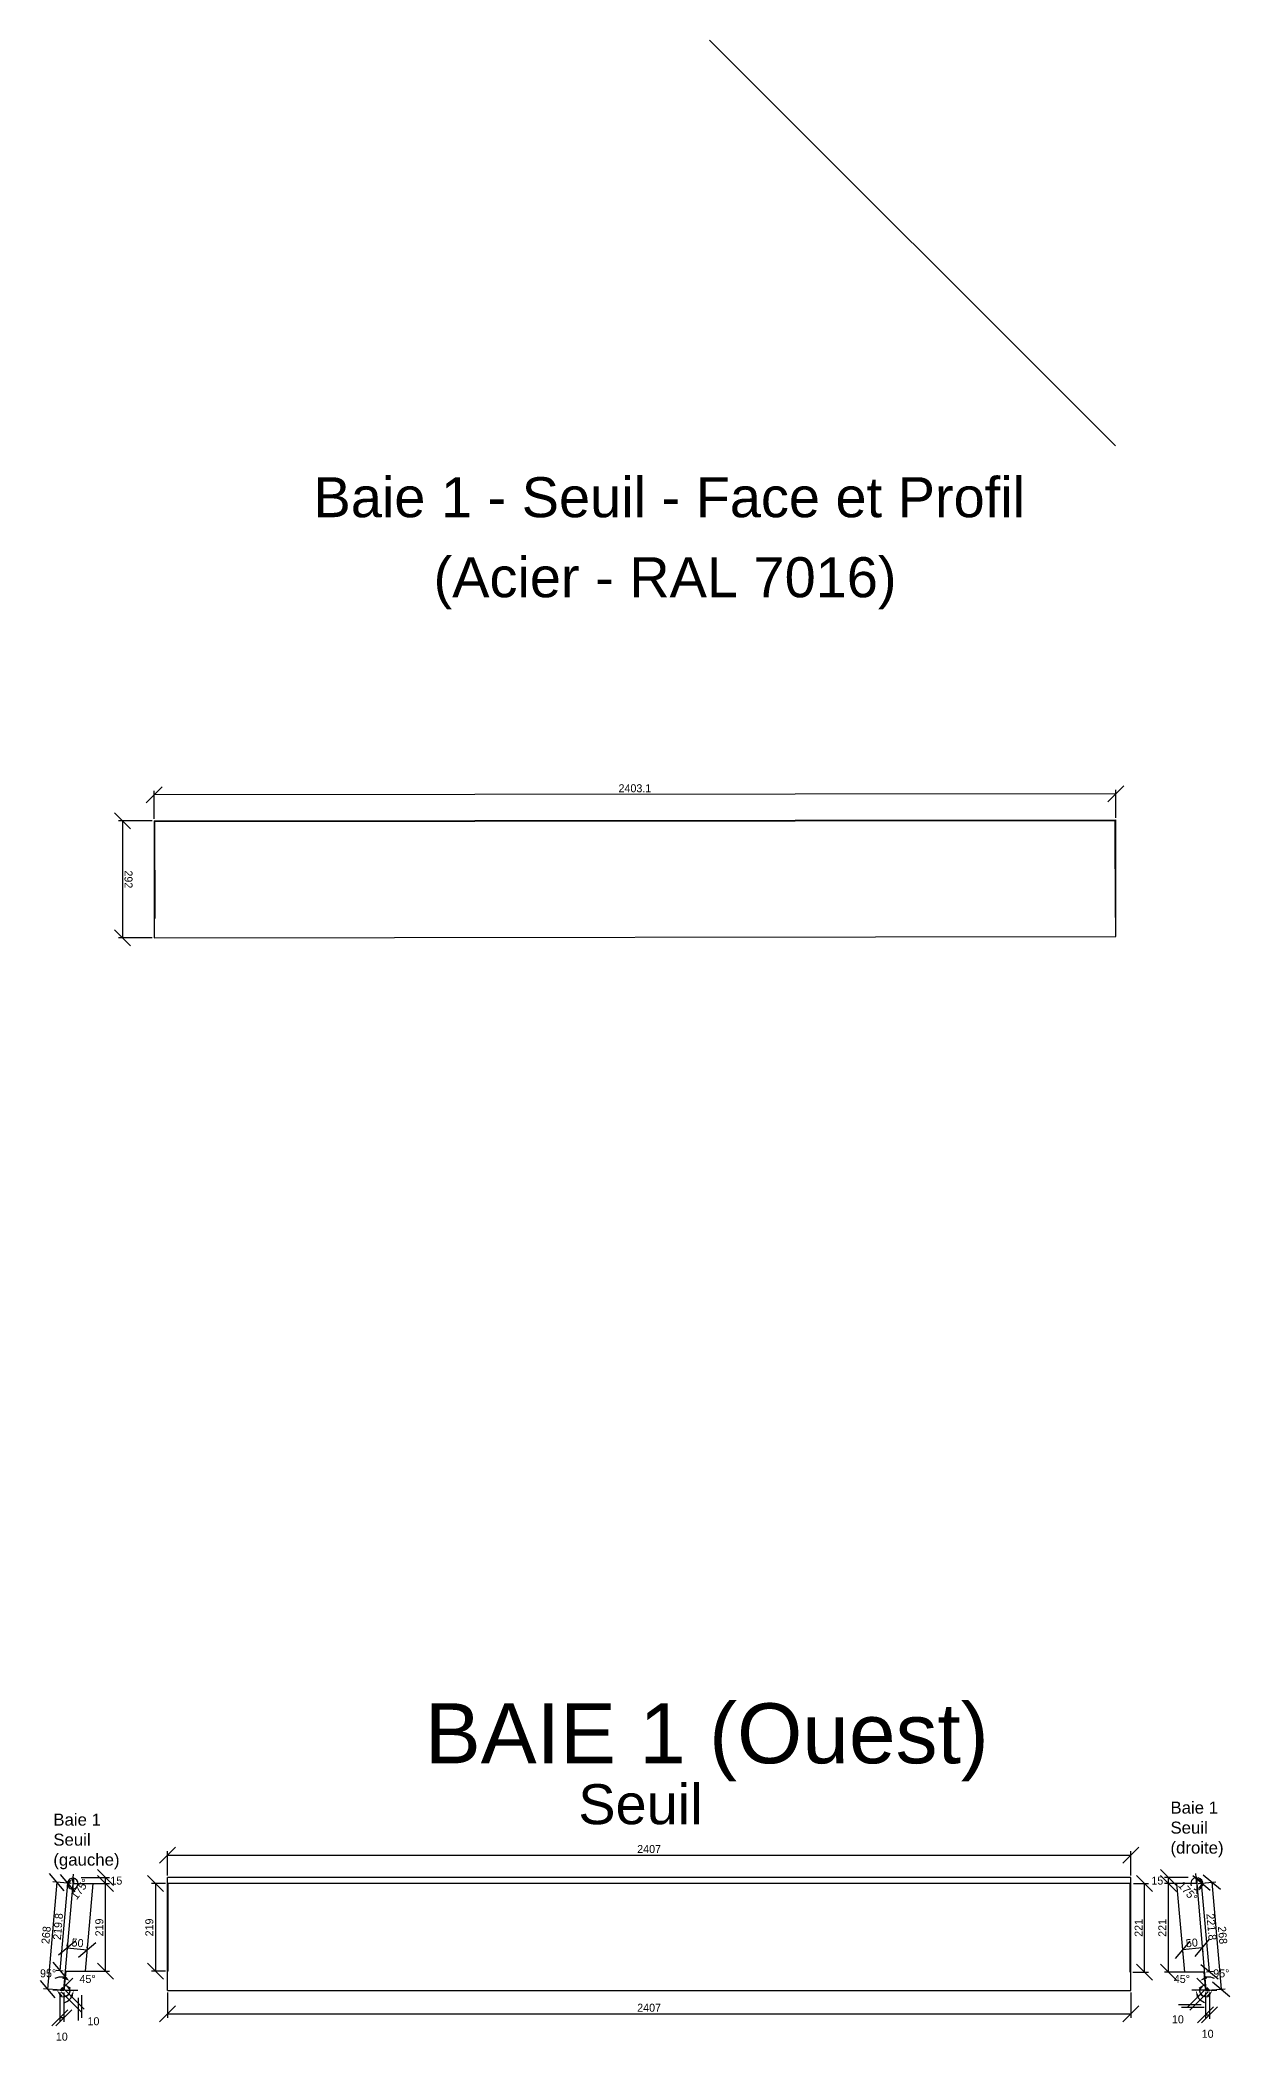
# Model space of a CAD drawing. Header units: millimetres. Extents: x -676 to 20580, y -6551 to 5193.
# Drawn here: x -283 to 2690, y 189 to 5193 of the extents above; entities that cross this region are included whole.
import ezdxf

# ---------------------------------------------------------------- set-up
doc = ezdxf.new("R2010")
doc.units = ezdxf.units.MM
doc.layers.get('0').update_dxf_attribs({"lineweight": 25, "true_color": 0xffffff})
doc.layers.get('Defpoints').update_dxf_attribs({"true_color": 0xffffff})
for name, color, linetype, lineweight, true_color in [('0 ... Seuil', 178, 'Continuous', 25, 0x000000), ('0 ... Seuil ... Rectangle', 5, 'Continuous', 25, 0x0000ff), ('0 ... Seuil ... Rectangle ... Cotes Angles', 4, 'Continuous', 25, 0x00ffff), ('Cotes', 4, 'Continuous', 25, 0x00ffff)]:
    doc.layers.add(name, color=color, linetype=linetype, lineweight=lineweight, true_color=true_color)
doc.styles.add('QCADDimTextStyle', font='txt')
doc.styles.add('textstyle11', font='')
doc.styles.add('textstyle22', font='')
doc.styles.add('textstyle23', font='')
doc.styles.add('textstyle24', font='')
doc.styles.add('textstyle27', font='')
doc.styles.add('textstyle28', font='')
doc.styles.get('textstyle11').set_extended_font_data('Liberation Sans')
doc.styles.get('textstyle22').set_extended_font_data('Liberation Sans')
doc.styles.get('textstyle23').set_extended_font_data('Liberation Sans')
doc.styles.get('textstyle24').set_extended_font_data('Liberation Sans')
doc.styles.get('textstyle27').set_extended_font_data('Liberation Sans')
doc.styles.get('textstyle28').set_extended_font_data('Liberation Sans')
doc.dimstyles.new('QCADDimStyle', dxfattribs={"dimtxt": 20, "dimasz": 20, "dimexe": 10, "dimexo": 5, "dimgap": 5, "dimtad": 1, "dimtoh": 1, "dimdec": 4, "dimzin": 0, "dimdsep": 46, "dimtxsty": 'QCADDimTextStyle', "dimcen": 0.09, "dimadec": 0, "dimazin": 0, "dimtfac": 1, "dimtdec": 4, "dimtofl": 0, "dimtmove": 0, "dimatfit": 3, "dimfxl": 1, "dimtolj": 1, "dimtzin": 0, "dimarcsym": 0})

# ---------------------------------------------------------------- blocks, each defined once
blk = doc.blocks.new('SeuilBaie1_VueDessus')
at = {"layer": '0 ... Seuil'}
for p, q in [((2402, 0), (-5, 0)), ((-5, -282), (-5, 0)), ((2402, -282), (2402, 0)), ((2402, -15), (-5, -15)), ((-3.5, -234), (-3.5, -15)), ((2400.5, -236), (2400.5, -15)), ((-3.5, -234), (-5, -234)), ((2400.5, -236), (2402, -236)), ((-5, -282), (2402, -282))]:
    blk.add_line(p, q, dxfattribs=at)
blk = doc.blocks.new('SeuilBaie1_VueCoupeEst')
at = {"layer": '0 ... Seuil'}
for p, q in [((1, 0), (-0.5, 0)), ((1, -14.9), (-49.2, -14.9)), ((-49.2, -14.9), (-29.9, -236)), ((-0.5, 0), (-0.5, -14.9)), ((1, 0), (1, -15)), ((1, -14.9), (24.2, -280.5)), ((20.3, -236), (-29.9, -236)), ((18.8, -236), (22.9, -282)), ((22.9, -282), (33.4, -282)), ((24.2, -280.5), (29.7, -280.5)), ((25.2, -276), (26.3, -274.9)), ((25.2, -276), (29.7, -280.5)), ((26.3, -274.9), (33.4, -282))]:
    blk.add_line(p, q, dxfattribs=at)
blk = doc.blocks.new('*D12')
at = {"layer": 'Cotes', "color": 0, "lineweight": -2}
for p, q in [((2555.8, 580), (2515.8, 620)), ((2515.8, 605), (2555.8, 565)), ((2585.6, 600), (2525.8, 600)), ((2585.6, 585), (2525.8, 585)), ((2535.8, 585), (2535.8, 600))]:
    blk.add_line(p, q, dxfattribs=at)
at = {"layer": 'Defpoints', "color": 0}
for p in [(2535.8, 600), (2590.6, 600), (2590.6, 585)]:
    blk.add_point(p, dxfattribs=at)
at = {"layer": 'Cotes', "color": 0, "insert": (2508.3, 592.5), "char_height": 20, "attachment_point": 5, "style": 'QCADDimTextStyle'}
blk.add_mtext('\\A1;15', dxfattribs=at)
blk = doc.blocks.new('*D13')
at = {"layer": 'Cotes', "color": 0, "lineweight": -2}
for p, q in [((2666.4, 570.2), (2623, 606.6)), ((2610.7, 585.4), (2654.7, 589.3)), ((2644.7, 588.4), (2668.1, 321.4)), ((2634, 318.5), (2678, 322.3)), ((2646.4, 339.6), (2689.7, 303.3))]:
    blk.add_line(p, q, dxfattribs=at)
at = {"layer": 'Defpoints', "color": 0}
for p in [(2605.7, 585), (2629, 318), (2668.1, 321.4)]:
    blk.add_point(p, dxfattribs=at)
at = {"layer": 'Cotes', "color": 0, "insert": (2671.3, 456.2), "char_height": 20, "attachment_point": 5, "rotation": 275, "style": 'QCADDimTextStyle'}
blk.add_mtext('\\A1;268', dxfattribs=at)
blk = doc.blocks.new('*D14')
at = {"layer": 'Cotes', "color": 0, "lineweight": -2}
for p, q in [((2629, 313), (2629, 247.2)), ((2639, 313), (2639, 247.2)), ((2649, 277.2), (2609, 237.2)), ((2619, 237.2), (2659, 277.2)), ((2629, 257.2), (2639, 257.2))]:
    blk.add_line(p, q, dxfattribs=at)
at = {"layer": 'Defpoints', "color": 0}
for p in [(2629, 318), (2639, 318), (2639, 257.2)]:
    blk.add_point(p, dxfattribs=at)
at = {"layer": 'Cotes', "color": 0, "insert": (2634, 209.7), "char_height": 20, "attachment_point": 5, "style": 'QCADDimTextStyle'}
blk.add_mtext('\\A1;10', dxfattribs=at)
blk = doc.blocks.new('*D15')
at = {"layer": 'Cotes', "color": 0, "lineweight": -2}
for p, q in [((2589.1, 441.6), (2552.8, 398.2)), ((2620.7, 424.3), (2570.9, 419.9)), ((2571.4, 414.9), (2571.8, 409.9)), ((2602.6, 402.6), (2638.9, 445.9)), ((2621.2, 419.3), (2621.6, 414.3))]:
    blk.add_line(p, q, dxfattribs=at)
at = {"layer": 'Defpoints', "color": 0}
for p in [(2570.9, 419.9), (2570.9, 419.9), (2620.7, 424.3)]:
    blk.add_point(p, dxfattribs=at)
at = {"layer": 'Cotes', "color": 0, "insert": (2594.5, 437), "char_height": 20, "attachment_point": 5, "rotation": 5, "style": 'QCADDimTextStyle'}
blk.add_mtext('\\A1;50', dxfattribs=at)
blk = doc.blocks.new('*D16')
at = {"layer": 'Cotes', "color": 0, "lineweight": -2}
for p, q in [((2628.4, 321.6), (2582.7, 275.8)), ((2635.5, 314.5), (2589.8, 268.8)), ((2561.5, 282.9), (2618.1, 282.9)), ((2625.2, 275.8), (2568.6, 275.8))]:
    blk.add_line(p, q, dxfattribs=at)
at = {"layer": 'Defpoints', "color": 0}
for p in [(2632, 325.1), (2639, 318), (2589.8, 282.9)]:
    blk.add_point(p, dxfattribs=at)
at = {"layer": 'Cotes', "color": 0, "insert": (2559.7, 245.8), "char_height": 20, "attachment_point": 5, "style": 'QCADDimTextStyle'}
blk.add_mtext('\\A1;10', dxfattribs=at)
blk = doc.blocks.new('*D17')
at = {"layer": 'Cotes', "color": 0, "lineweight": -2}
for p, q in [((2606.2, 590.1), (2604.5, 610.1)), ((2606.7, 580), (2606.7, 559.9))]:
    blk.add_line(p, q, dxfattribs=at)
for start, end in [(95, 200.5479), (241.991, 270), (352.7585, 75.517), (289.483, 12.2415)]:
    blk.add_arc((2606.7, 585), 15.1, start, end, dxfattribs=at)
at = {"layer": 'Cotes', "color": 0}
for points in [[(2623.4, 590.9), (2619.5, 585.6), (2605.4, 600.1)], [(2619.5, 585.6), (2623.9, 580.6), (2606.7, 569.9)]]:
    blk.add_solid(points, dxfattribs=at)
at = {"layer": 'Defpoints', "color": 0}
for p in [(2593.2, 591.8), (2606.7, 600), (2606.7, 585.1), (2606.7, 585), (2608.1, 568.7)]:
    blk.add_point(p, dxfattribs=at)
at = {"layer": 'Cotes', "color": 0, "insert": (2584.4, 565.5), "char_height": 20, "attachment_point": 5, "rotation": 311.2695, "style": 'QCADDimTextStyle'}
blk.add_mtext('\\A1;175%%d', dxfattribs=at)
blk = doc.blocks.new('*D18')
at = {"layer": 'Cotes', "color": 0, "lineweight": -2}
for p, q in [((2625, 319), (2594.2, 319)), ((2627.7, 327.9), (2606.6, 349))]:
    blk.add_line(p, q, dxfattribs=at)
for start, end in [(63.1887, 99.0944), (215.9056, 251.8113)]:
    blk.add_arc((2636.6, 319), 32.4, start, end, dxfattribs=at)
at = {"layer": 'Cotes', "color": 0}
for points in [[(2630, 354), (2633, 348.1), (2613.7, 342)], [(2613.5, 301), (2607.2, 299), (2604.2, 319)]]:
    blk.add_solid(points, dxfattribs=at)
at = {"layer": 'Defpoints', "color": 0}
for p in [(2608.5, 335.2), (2630, 319), (2631.3, 324.4), (2636.6, 319), (2636.6, 319)]:
    blk.add_point(p, dxfattribs=at)
at = {"layer": 'Cotes', "color": 0, "insert": (2569.7, 346.7), "char_height": 20, "attachment_point": 5, "style": 'QCADDimTextStyle'}
blk.add_mtext('\\A1;45%%d', dxfattribs=at)
blk = doc.blocks.new('*D19')
at = {"layer": 'Cotes', "color": 0, "lineweight": -2}
blk.add_line((2641.6, 319), (2656.6, 319), dxfattribs=at)
for start, end in [(168.9674, 242.9349), (212.0651, 286.0326)]:
    blk.add_arc((2630, 319), 16.6, start, end, dxfattribs=at)
at = {"layer": 'Cotes', "color": 0}
for points in [[(2615.9, 319.7), (2611.4, 324.7), (2628.5, 335.6)], [(2637.2, 301), (2631.9, 305), (2646.6, 319)]]:
    blk.add_solid(points, dxfattribs=at)
at = {"layer": 'Defpoints', "color": 0}
for p in [(2628.3, 338.4), (2630, 319), (2630, 319), (2636.6, 319), (2644.1, 327.7)]:
    blk.add_point(p, dxfattribs=at)
at = {"layer": 'Cotes', "color": 0, "insert": (2668.2, 360.8), "char_height": 20, "attachment_point": 5, "style": 'QCADDimTextStyle'}
blk.add_mtext('\\A1;95%%d', dxfattribs=at)
blk = doc.blocks.new('*D20')
at = {"layer": 'Cotes', "color": 0, "lineweight": -2}
for p, q in [((35, 313), (35, 249.8)), ((2442, 313), (2442, 249.8)), ((55, 279.8), (15, 239.8)), ((35, 259.8), (2442, 259.8)), ((2422, 239.8), (2462, 279.8))]:
    blk.add_line(p, q, dxfattribs=at)
at = {"layer": 'Defpoints', "color": 0}
for p in [(35, 318), (2442, 318), (2442, 259.8)]:
    blk.add_point(p, dxfattribs=at)
at = {"layer": 'Cotes', "color": 0, "insert": (1238.5, 274.8), "char_height": 20, "attachment_point": 5, "style": 'QCADDimTextStyle'}
blk.add_mtext('\\A1;2407', dxfattribs=at)
blk = doc.blocks.new('*D21')
at = {"layer": 'Cotes', "color": 0, "lineweight": -2}
for p, q in [((55, 676.4), (15, 636.4)), ((35, 605), (35, 666.4)), ((35, 656.4), (2442, 656.4)), ((2422, 636.4), (2462, 676.4)), ((2442, 605), (2442, 666.4))]:
    blk.add_line(p, q, dxfattribs=at)
at = {"layer": 'Defpoints', "color": 0}
for p in [(2442, 656.4), (35, 600), (2442, 600)]:
    blk.add_point(p, dxfattribs=at)
at = {"layer": 'Cotes', "color": 0, "insert": (1238.5, 671.4), "char_height": 20, "attachment_point": 5, "style": 'QCADDimTextStyle'}
blk.add_mtext('\\A1;2407', dxfattribs=at)
blk = doc.blocks.new('*D51')
at = {"layer": 'Cotes', "color": 0, "lineweight": -2}
for p, q in [((2496.5, 565), (2456.5, 605)), ((2448.5, 585), (2486.5, 585)), ((2476.5, 364), (2476.5, 585)), ((2447, 364), (2486.5, 364)), ((2456.5, 384), (2496.5, 344))]:
    blk.add_line(p, q, dxfattribs=at)
at = {"layer": 'Defpoints', "color": 0}
for p in [(2443.5, 585), (2476.5, 585), (2442, 364)]:
    blk.add_point(p, dxfattribs=at)
at = {"layer": 'Cotes', "color": 0, "insert": (2461.5, 474.5), "char_height": 20, "attachment_point": 5, "rotation": 90, "style": 'QCADDimTextStyle'}
blk.add_mtext('\\A1;221', dxfattribs=at)
blk = doc.blocks.new('*D52')
at = {"layer": 'Cotes', "color": 0, "lineweight": -2}
for p, q in [((25, 565), (-15, 605)), ((30, 585), (-5, 585)), ((5, 585), (5, 366)), ((-15, 386), (25, 346)), ((30, 366), (-5, 366))]:
    blk.add_line(p, q, dxfattribs=at)
at = {"layer": 'Defpoints', "color": 0}
for p in [(35, 585), (5, 366), (35, 366)]:
    blk.add_point(p, dxfattribs=at)
at = {"layer": 'Cotes', "color": 0, "insert": (-10, 475.5), "char_height": 20, "attachment_point": 5, "rotation": 90, "style": 'QCADDimTextStyle'}
blk.add_mtext('\\A1;219', dxfattribs=at)
blk = doc.blocks.new('SeuilBaie1_VueCoupeOuest')
at = {"layer": '0 ... Seuil'}
for p, q in [((-1.5, 0), (-1.5, -15)), ((-1.5, 0), (0, 0)), ((0, 0), (0, -14.9)), ((-1.5, -14.9), (-24.7, -280.5)), ((-1.5, -14.9), (48.7, -14.9)), ((48.7, -14.9), (29.5, -234)), ((-19.2, -234), (-23.4, -282)), ((-20.7, -234), (29.5, -234)), ((-26.8, -274.9), (-33.9, -282)), ((-23.4, -282), (-33.9, -282)), ((-25.7, -276), (-30.2, -280.5)), ((-24.7, -280.5), (-30.2, -280.5)), ((-25.7, -276), (-26.8, -274.9))]:
    blk.add_line(p, q, dxfattribs=at)
blk = doc.blocks.new('*D54')
at = {"layer": 'Cotes', "color": 0, "lineweight": -2}
for p, q in [((2555.8, 565), (2515.8, 605)), ((2601.7, 585), (2525.8, 585)), ((2535.8, 364), (2535.8, 585)), ((2515.8, 384), (2555.8, 344)), ((2621, 364), (2525.8, 364))]:
    blk.add_line(p, q, dxfattribs=at)
at = {"layer": 'Defpoints', "color": 0}
for p in [(2535.8, 585), (2606.7, 585), (2626, 364)]:
    blk.add_point(p, dxfattribs=at)
at = {"layer": 'Cotes', "color": 0, "insert": (2520.8, 474.5), "char_height": 20, "attachment_point": 5, "rotation": 90, "style": 'QCADDimTextStyle'}
blk.add_mtext('\\A1;221', dxfattribs=at)
blk = doc.blocks.new('*D55')
at = {"layer": 'Cotes', "color": 0, "lineweight": -2}
for p, q in [((2640.6, 567.9), (2597.3, 604.3)), ((2611.7, 585.4), (2628.9, 586.9)), ((2638.3, 365.1), (2619, 586.1)), ((2616.6, 383.3), (2660, 346.9)), ((2631, 364.4), (2648.3, 365.9))]:
    blk.add_line(p, q, dxfattribs=at)
at = {"layer": 'Defpoints', "color": 0}
for p in [(2606.7, 585), (2619, 586.1), (2626, 364)]:
    blk.add_point(p, dxfattribs=at)
at = {"layer": 'Cotes', "color": 0, "insert": (2643.6, 476.9), "char_height": 20, "attachment_point": 5, "rotation": 275, "style": 'QCADDimTextStyle'}
blk.add_mtext('\\A1;221.8', dxfattribs=at)
blk = doc.blocks.new('*D57')
at = {"layer": 'Cotes', "color": 0, "lineweight": -2}
for p, q in [((-100, 580), (-140, 620)), ((-140, 605), (-100, 565)), ((-180.4, 600), (-110, 600)), ((-180.4, 585), (-110, 585)), ((-120, 585), (-120, 600))]:
    blk.add_line(p, q, dxfattribs=at)
at = {"layer": 'Defpoints', "color": 0}
for p in [(-185.4, 600), (-185.4, 585), (-120, 600)]:
    blk.add_point(p, dxfattribs=at)
at = {"layer": 'Cotes', "color": 0, "insert": (-92.5, 592.5), "char_height": 20, "attachment_point": 5, "style": 'QCADDimTextStyle'}
blk.add_mtext('\\A1;15', dxfattribs=at)
blk = doc.blocks.new('*D58')
at = {"layer": 'Cotes', "color": 0, "lineweight": -2}
for p, q in [((-223.2, 566.9), (-259.6, 610.2)), ((-241.4, 588.6), (-264.8, 321.6)), ((-205.5, 585.4), (-251.4, 589.5)), ((-282.9, 343.3), (-246.6, 299.9)), ((-228.8, 318.5), (-274.7, 322.5))]:
    blk.add_line(p, q, dxfattribs=at)
at = {"layer": 'Defpoints', "color": 0}
for p in [(-200.5, 585), (-264.8, 321.6), (-223.9, 318)]:
    blk.add_point(p, dxfattribs=at)
at = {"layer": 'Cotes', "color": 0, "insert": (-268, 456.4), "char_height": 20, "attachment_point": 5, "rotation": 85, "style": 'QCADDimTextStyle'}
blk.add_mtext('\\A1;268', dxfattribs=at)
blk = doc.blocks.new('*D59')
at = {"layer": 'Cotes', "color": 0, "lineweight": -2}
for p, q in [((-233.9, 313), (-233.9, 240)), ((-223.9, 313), (-223.9, 240)), ((-213.9, 270), (-253.9, 230)), ((-243.9, 230), (-203.9, 270)), ((-223.9, 250), (-233.9, 250))]:
    blk.add_line(p, q, dxfattribs=at)
at = {"layer": 'Defpoints', "color": 0}
for p in [(-233.9, 318), (-223.9, 318), (-233.9, 250)]:
    blk.add_point(p, dxfattribs=at)
at = {"layer": 'Cotes', "color": 0, "insert": (-228.9, 202.5), "char_height": 20, "attachment_point": 5, "style": 'QCADDimTextStyle'}
blk.add_mtext('\\A1;10', dxfattribs=at)
blk = doc.blocks.new('*D60')
at = {"layer": 'Cotes', "color": 0, "lineweight": -2}
for p, q in [((-193.9, 442.4), (-237.2, 406.1)), ((-215.6, 424.3), (-165.8, 419.9)), ((-215.1, 429.2), (-214.7, 434.2)), ((-187.4, 401.7), (-144.1, 438.1)), ((-165.3, 424.9), (-164.9, 429.9))]:
    blk.add_line(p, q, dxfattribs=at)
at = {"layer": 'Defpoints', "color": 0}
for p in [(-215.6, 424.3), (-165.8, 419.9), (-165.8, 419.9)]:
    blk.add_point(p, dxfattribs=at)
at = {"layer": 'Cotes', "color": 0, "insert": (-189.4, 437), "char_height": 20, "attachment_point": 5, "rotation": 355, "style": 'QCADDimTextStyle'}
blk.add_mtext('\\A1;50', dxfattribs=at)
blk = doc.blocks.new('*D61')
at = {"layer": 'Cotes', "color": 0, "lineweight": -2}
for p, q in [((-230.3, 314.5), (-179.8, 264)), ((-223.3, 321.6), (-172.8, 271.1)), ((-179.8, 306.4), (-179.8, 249.9)), ((-186.9, 242.8), (-186.9, 299.3))]:
    blk.add_line(p, q, dxfattribs=at)
at = {"layer": 'Defpoints', "color": 0}
for p in [(-233.9, 318), (-226.8, 325.1), (-179.8, 278.1)]:
    blk.add_point(p, dxfattribs=at)
at = {"layer": 'Cotes', "color": 0, "insert": (-149.8, 241), "char_height": 20, "attachment_point": 5, "style": 'QCADDimTextStyle'}
blk.add_mtext('\\A1;10', dxfattribs=at)
blk = doc.blocks.new('*D62')
at = {"layer": 'Cotes', "color": 0, "lineweight": -2}
for p, q in [((-201.1, 590.1), (-199.5, 608.5)), ((-201.5, 580), (-201.5, 561.5))]:
    blk.add_line(p, q, dxfattribs=at)
for start, end in [(180.5927, 276.1855), (78.8145, 174.4073), (270, 85)]:
    blk.add_arc((-201.5, 585), 13.5, start, end, dxfattribs=at)
at = {"layer": 'Cotes', "color": 0}
for points in [[(-217.4, 584.1), (-212.5, 588.6), (-201.5, 571.5)], [(-212.7, 582.5), (-217.3, 587.3), (-200.3, 598.5)]]:
    blk.add_solid(points, dxfattribs=at)
at = {"layer": 'Defpoints', "color": 0}
for p in [(-202.9, 568.7), (-201.5, 600), (-201.5, 585.1), (-201.5, 585), (-189.4, 591.1)]:
    blk.add_point(p, dxfattribs=at)
at = {"layer": 'Cotes', "color": 0, "insert": (-183.1, 571.4), "char_height": 20, "attachment_point": 5, "rotation": 53.417, "style": 'QCADDimTextStyle'}
blk.add_mtext('\\A1;175%%d', dxfattribs=at)
blk = doc.blocks.new('*D63')
at = {"layer": 'Cotes', "color": 0, "lineweight": -2}
for p, q in [((-222.5, 327.9), (-201.4, 349)), ((-219.8, 319), (-189, 319))]:
    blk.add_line(p, q, dxfattribs=at)
for start, end in [(80.9056, 116.8113), (288.1887, 324.0944)]:
    blk.add_arc((-231.4, 319), 32.4, start, end, dxfattribs=at)
at = {"layer": 'Cotes', "color": 0}
for points in [[(-227.8, 348.1), (-224.8, 354), (-208.5, 342)], [(-202, 299), (-208.3, 301), (-199, 319)]]:
    blk.add_solid(points, dxfattribs=at)
at = {"layer": 'Defpoints', "color": 0}
for p in [(-231.4, 319), (-231.4, 319), (-226.1, 324.4), (-224.8, 319), (-200.1, 327.4)]:
    blk.add_point(p, dxfattribs=at)
at = {"layer": 'Cotes', "color": 0, "insert": (-164.5, 346.7), "char_height": 20, "attachment_point": 5, "style": 'QCADDimTextStyle'}
blk.add_mtext('\\A1;45%%d', dxfattribs=at)
blk = doc.blocks.new('*D64')
at = {"layer": 'Cotes', "color": 0, "lineweight": -2}
blk.add_line((-236.4, 319), (-251.4, 319), dxfattribs=at)
for start, end in [(253.9674, 327.9349), (297.0651, 11.0326)]:
    blk.add_arc((-224.8, 319), 16.6, start, end, dxfattribs=at)
at = {"layer": 'Cotes', "color": 0}
for points in [[(-226.7, 305), (-232, 301), (-241.4, 319)], [(-206.2, 324.7), (-210.7, 319.7), (-223.3, 335.6)]]:
    blk.add_solid(points, dxfattribs=at)
at = {"layer": 'Defpoints', "color": 0}
for p in [(-232.2, 333.9), (-231.4, 319), (-224.8, 319), (-224.8, 319), (-223.1, 338.4)]:
    blk.add_point(p, dxfattribs=at)
at = {"layer": 'Cotes', "color": 0, "insert": (-263, 360.8), "char_height": 20, "attachment_point": 5, "style": 'QCADDimTextStyle'}
blk.add_mtext('\\A1;95%%d', dxfattribs=at)
blk = doc.blocks.new('*D65')
at = {"layer": 'Cotes', "color": 0, "lineweight": -2}
for p, q in [((-100, 565), (-140, 605)), ((-196.5, 585), (-110, 585)), ((-120, 366), (-120, 585)), ((-215.7, 366), (-110, 366)), ((-140, 386), (-100, 346))]:
    blk.add_line(p, q, dxfattribs=at)
at = {"layer": 'Defpoints', "color": 0}
for p in [(-201.5, 585), (-120, 585), (-220.7, 366)]:
    blk.add_point(p, dxfattribs=at)
at = {"layer": 'Cotes', "color": 0, "insert": (-135, 475.5), "char_height": 20, "attachment_point": 5, "rotation": 90, "style": 'QCADDimTextStyle'}
blk.add_mtext('\\A1;219', dxfattribs=at)
blk = doc.blocks.new('*D66')
at = {"layer": 'Cotes', "color": 0, "lineweight": -2}
for p, q in [((-195.6, 564.4), (-232, 607.7)), ((-233, 367.1), (-213.8, 586.1)), ((-206.5, 585.4), (-223.8, 586.9)), ((-251.1, 388.7), (-214.8, 345.4)), ((-225.6, 366.4), (-242.9, 367.9))]:
    blk.add_line(p, q, dxfattribs=at)
at = {"layer": 'Defpoints', "color": 0}
for p in [(-213.8, 586.1), (-201.5, 585), (-220.7, 366)]:
    blk.add_point(p, dxfattribs=at)
at = {"layer": 'Cotes', "color": 0, "insert": (-238.3, 477.9), "char_height": 20, "attachment_point": 5, "rotation": 84.999, "style": 'QCADDimTextStyle'}
blk.add_mtext('\\A1;219.8', dxfattribs=at)
blk = doc.blocks.new('*D94')
at = {"layer": '0 ... Seuil ... Rectangle ... Cotes Angles', "color": 0, "lineweight": -2}
for p, q in [((21.5, 3326.1), (-18.5, 3286)), ((1.6, 3246), (1.5, 3316)), ((2404.6, 3309), (1.5, 3306)), ((2384.6, 3288.9), (2424.6, 3329)), ((2404.7, 3248.9), (2404.6, 3319))]:
    blk.add_line(p, q, dxfattribs=at)
at = {"layer": 'Defpoints', "color": 0}
for p in [(1.5, 3306), (1.6, 3241), (2404.7, 3243.9)]:
    blk.add_point(p, dxfattribs=at)
at = {"layer": '0 ... Seuil ... Rectangle ... Cotes Angles', "color": 0, "insert": (1203, 3322.5), "char_height": 20, "attachment_point": 5, "rotation": 0.0697, "style": 'QCADDimTextStyle'}
blk.add_mtext('\\A1;2403.1', dxfattribs=at)
blk = doc.blocks.new('*D95')
at = {"layer": '0 ... Seuil ... Rectangle ... Cotes Angles', "color": 0, "lineweight": -2}
for p, q in [((-57.5, 3220.9), (-97.5, 3260.9)), ((-3.4, 3241), (-87.5, 3240.9)), ((-77.5, 3240.9), (-77.1, 2948.9)), ((-97.2, 2968.9), (-57.1, 2928.9)), ((-3.1, 2949), (-87.1, 2948.9))]:
    blk.add_line(p, q, dxfattribs=at)
at = {"layer": 'Defpoints', "color": 0}
for p in [(1.6, 3241), (-77.1, 2948.9), (1.9, 2949)]:
    blk.add_point(p, dxfattribs=at)
at = {"layer": '0 ... Seuil ... Rectangle ... Cotes Angles', "color": 0, "insert": (-62.3, 3094.9), "char_height": 20, "attachment_point": 5, "rotation": 270.0697, "style": 'QCADDimTextStyle'}
blk.add_mtext('\\A1;292', dxfattribs=at)

msp = doc.modelspace()

# ---------------------------------------------------------------- linework, layer by layer
msp.add_line((1389.1, 5192.55), (2403.53, 4178.13))
at = {"layer": '0 ... Seuil ... Rectangle'}
for p, q in [((1.58, 3240.99), (2404.66, 3243.92)), ((1.58, 3239.49), (2404.67, 3242.42)), ((1.58, 3240.99), (1.93, 2949)), ((3.08, 3239.5), (3.38, 2997)), ((2403.46, 2999.92), (2403.17, 3242.42)), ((2405.02, 2951.92), (2404.66, 3243.92)), ((1.88, 2997), (3.38, 2997)), ((1.93, 2949), (2405.02, 2951.92)), ((2403.46, 2999.92), (2404.96, 2999.92))]:
    msp.add_line(p, q, dxfattribs=at)

# ---------------------------------------------------------------- block references
at = {"layer": '0 ... Seuil'}
for name, p in [('SeuilBaie1_VueCoupeOuest', (-200, 600)), ('SeuilBaie1_VueDessus', (40, 600)), ('SeuilBaie1_VueCoupeEst', (2605.68, 600))]:
    msp.add_blockref(name, p, dxfattribs=at)

# ---------------------------------------------------------------- texts
at = {"attachment_point": 1}
for s, insert, char_height, style in [('Seuil', (1061.52, 833.59), 100, 'textstyle11'), ('Baie 1\\PSeuil\\P(gauche)', (-250, 760), 30, 'textstyle24'), ('Baie 1\\PSeuil\\P(droite)', (2541.14, 790.05), 30, 'textstyle23')]:
    msp.add_mtext(s, dxfattribs=dict(at, insert=insert, char_height=char_height, style=style))
at = {"layer": '0 ... Seuil', "attachment_point": 1}
for s, insert, char_height, style in [('Baie 1 - Seuil - Face et Profil', (400, 4100), 100, 'textstyle27'), ('(Acier - RAL 7016)', (700, 3900), 100, 'textstyle28'), ('BAIE 1 (Ouest)', (678.09, 1035.76), 150, 'textstyle22')]:
    msp.add_mtext(s, dxfattribs=dict(at, insert=insert, char_height=char_height, style=style))

# ---------------------------------------------------------------- dimensions: what is measured, and where the dimension line sits
at = {"layer": '0 ... Seuil ... Rectangle ... Cotes Angles'}
for p1, p2, distance, picture, middle in [((2404.66, 3243.92), (1.58, 3240.99), -65.04, '*D94', (1203.02, 3322.5)), ((1.58, 3240.99), (1.93, 2949), -79.06, '*D95', (-62.3, 3094.92))]:
    dim = msp.add_aligned_dim(p1=p1, p2=p2, distance=distance, dimstyle='QCADDimStyle', override={"dimtxt": 20, "dimasz": 20, "dimexe": 10, "dimexo": 5, "dimgap": 5, "dimdec": 1, "dimzin": 8, "dimtsz": 20, "dimclrd": 0, "dimclre": 0, "dimclrt": 0, "dimadec": 1, "dimazin": 2, "dimtmove": 2}, dxfattribs=at)
    dim.commit()
    dim.dimension.update_dxf_attribs({"geometry": picture, "text_midpoint": middle})
at = {"layer": 'Cotes'}
for p1, p2, distance, picture, middle in [((35, 600), (2442, 600), 56.44, '*D21', (1238.5, 671.44)), ((-200.5, 585), (-223.86, 318.02), -41.06, '*D58', (-268.02, 456.4)), ((-220.66, 366), (-201.5, 585), 12.34, '*D66', (-238.31, 477.88)), ((-185.44, 585), (-185.44, 600), -65.44, '*D57', (-92.5, 592.5)), ((2590.62, 585), (2590.62, 600), 54.84, '*D12', (2508.28, 592.5)), ((2626.02, 364), (2606.68, 585), -12.34, '*D55', (2643.58, 476.88)), ((2605.68, 585), (2629.04, 318.02), 39.17, '*D13', (2671.33, 456.23)), ((-215.57, 424.26), (-165.76, 419.9), 0, '*D60', (-189.35, 437.02)), ((2620.75, 424.26), (2570.94, 419.9), 0, '*D15', (2594.54, 437.02)), ((-223.86, 318.02), (-233.86, 318.02), 68.02, '*D59', (-228.86, 202.5)), ((-233.86, 318.02), (-226.79, 325.09), -66.4, '*D61', (-149.78, 241.01)), ((35, 318.02), (2442, 318.02), -58.27, '*D20', (1238.5, 274.75)), ((2639.04, 318.02), (2631.97, 325.09), 59.64, '*D16', (2559.74, 245.8)), ((2629.04, 318.02), (2639.04, 318.02), -60.84, '*D14', (2634.04, 209.68))]:
    dim = msp.add_aligned_dim(p1=p1, p2=p2, distance=distance, dimstyle='QCADDimStyle', override={"dimtxt": 20, "dimasz": 20, "dimexe": 10, "dimexo": 5, "dimgap": 5, "dimdec": 1, "dimzin": 8, "dimtsz": 20, "dimclrd": 0, "dimclre": 0, "dimclrt": 0, "dimadec": 1, "dimazin": 2, "dimtmove": 2}, dxfattribs=at)
    dim.commit()
    dim.dimension.update_dxf_attribs({"geometry": picture, "text_midpoint": middle})
for base, p1, p2, picture, middle in [((-120, 585), (-220.66, 366), (-201.5, 585), '*D65', (-135, 475.5)), ((5, 366), (35, 585), (35, 366), '*D52', (-10, 475.5)), ((2476.5, 585), (2442, 364), (2443.5, 585), '*D51', (2461.5, 474.5)), ((2535.78, 585), (2626.02, 364), (2606.68, 585), '*D54', (2520.78, 474.5))]:
    dim = msp.add_linear_dim(base=base, p1=p1, p2=p2, angle=90, dimstyle='QCADDimStyle', override={"dimtxt": 20, "dimasz": 20, "dimexe": 10, "dimexo": 5, "dimgap": 5, "dimdec": 1, "dimzin": 8, "dimtsz": 20, "dimclrd": 0, "dimclre": 0, "dimclrt": 0, "dimadec": 1, "dimazin": 2, "dimtmove": 2}, dxfattribs=at)
    dim.commit()
    dim.dimension.update_dxf_attribs({"geometry": picture, "text_midpoint": middle})
for base, line1, line2, picture, middle in [((-189.44, 591.1), ((-201.5, 600), (-201.5, 585)), ((-201.5, 585.09), (-202.93, 568.71)), '*D62', (-183.06, 571.36)), ((2593.16, 591.83), ((2606.68, 600), (2606.68, 585)), ((2606.68, 585.09), (2608.11, 568.71)), '*D17', (2584.41, 565.5))]:
    dim = msp.add_angular_dim_2l(base=base, line1=line1, line2=line2, dimstyle='QCADDimStyle', override={"dimtxt": 20, "dimasz": 20, "dimexe": 10, "dimexo": 5, "dimgap": 5, "dimdec": 1, "dimzin": 8, "dimtsz": 20, "dimclrd": 0, "dimclre": 0, "dimclrt": 0, "dimadec": 1, "dimazin": 2, "dimtmove": 2}, dxfattribs=at)
    dim.commit()
    dim.dimension.update_dxf_attribs({"geometry": picture, "text_midpoint": middle, "dimtype": 162})
for base, line1, line2, picture, middle in [((-232.23, 333.87), ((-223.08, 338.37), (-224.77, 319.02)), ((-224.77, 319.02), (-231.44, 319.02)), '*D64', (-263.03, 360.77)), ((-200.11, 327.42), ((-224.77, 319.02), (-231.44, 319.02)), ((-231.44, 319.02), (-226.08, 324.38)), '*D63', (-164.52, 346.74)), ((2608.53, 335.24), ((2629.96, 319.02), (2636.62, 319.02)), ((2636.62, 319.02), (2631.26, 324.38)), '*D18', (2569.7, 346.74)), ((2644.1, 327.75), ((2628.26, 338.37), (2629.96, 319.02)), ((2629.96, 319.02), (2636.62, 319.02)), '*D19', (2668.21, 360.77))]:
    dim = msp.add_angular_dim_2l(base=base, line1=line1, line2=line2, dimstyle='QCADDimStyle', override={"dimtxt": 20, "dimasz": 20, "dimexe": 10, "dimexo": 5, "dimgap": 5, "dimdec": 1, "dimzin": 8, "dimtsz": 20, "dimclrd": 0, "dimclre": 0, "dimclrt": 0, "dimadec": 1, "dimazin": 2, "dimtmove": 2}, dxfattribs=at)
    dim.commit()
    dim.dimension.update_dxf_attribs({"geometry": picture, "text_midpoint": middle})

doc.saveas('drawing.dxf')
